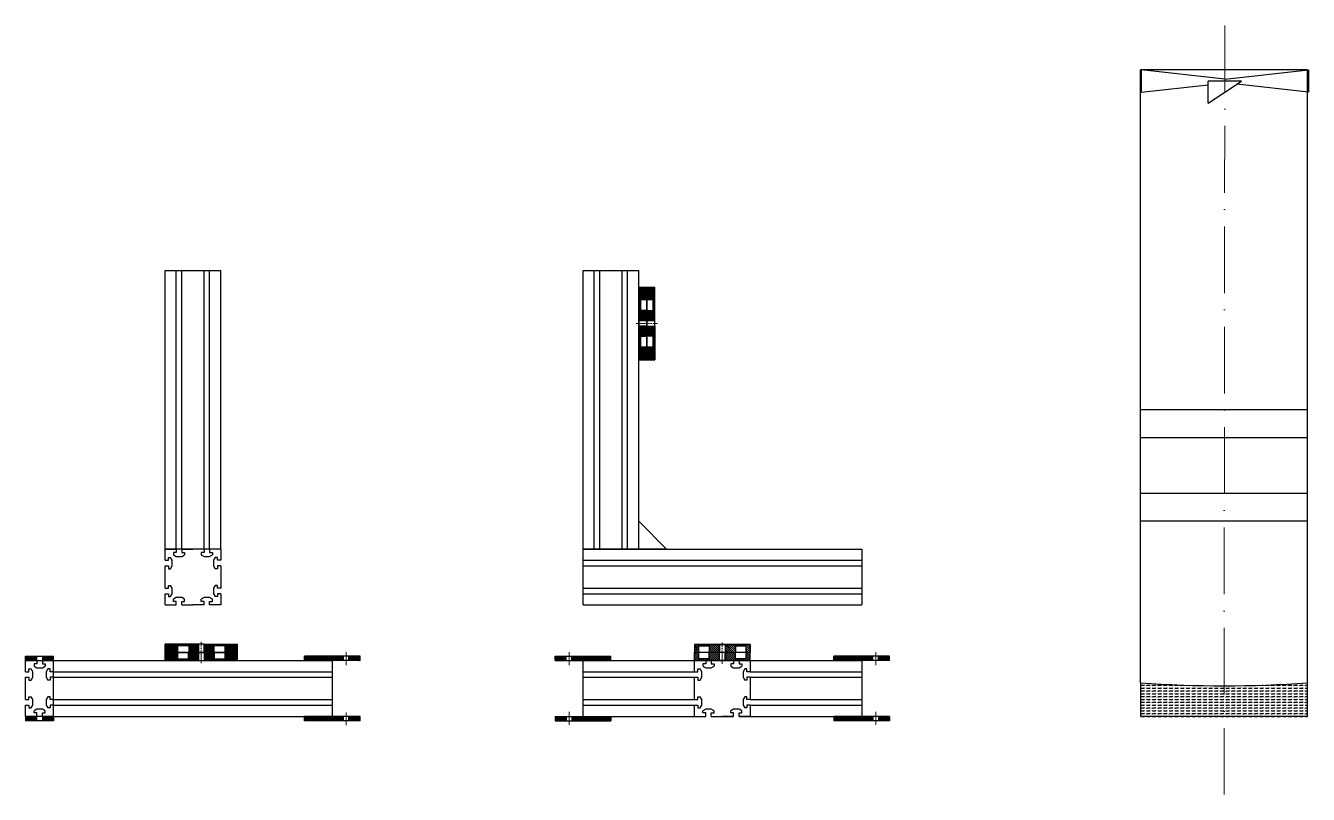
# Model space of a CAD drawing. Header units: millimetres. Extents: x 0 to 2301, y -140 to 1239.
import ezdxf

# ---------------------------------------------------------------- set-up
doc = ezdxf.new("R2010")
doc.units = ezdxf.units.MM
doc.linetypes.add('ACAD_ISO04W100', pattern=[30, 24, -3, 0, -3])
doc.linetypes.add('ACAD_ISO10W100', pattern=[18, 12, -3, 0, -3])
doc.layers.get('0').update_dxf_attribs({"lineweight": 25, "true_color": 0xffffff})
doc.layers.add('Montierung_TubusHalterung', color=18, linetype='Continuous', lineweight=25, true_color=0x000000)
doc.layers.add('Standfüße', color=18, linetype='Continuous', lineweight=25, true_color=0x000000)

# ---------------------------------------------------------------- blocks, each defined once
blk = doc.blocks.new('Standfußplatte')
at = {"layer": 'Standfüße', "lineweight": 13}
h = blk.add_hatch(dxfattribs=at)
h.set_pattern_fill('ANSI31', color=256, scale=0.3, style=0, pattern_type=0)
h.paths.add_polyline_path([(-25, 0), (-6, 0), (-6, 8), (-25, 8)], flags=0)
h = blk.add_hatch(dxfattribs=at)
h.set_pattern_fill('ANSI31', color=256, scale=0.3, style=0, pattern_type=0)
h.paths.add_polyline_path([(6, 0), (25, 0), (25, 8), (6, 8)], flags=0)
at = {"layer": 'Standfüße'}
for p, q in [((-25, 0), (-25, 8)), ((-25, 8), (-6, 8)), ((-25, 0), (-6, 0)), ((-6, 8), (6, 8)), ((-6, 0), (6, 0)), ((-5, 0), (-5, 8)), ((3, 8), (3, 8)), ((5, 8), (5, 0)), ((6, 8), (25, 8)), ((6, 0), (25, 0)), ((25, 0), (25, 8))]:
    blk.add_line(p, q, dxfattribs=at)
at = {"layer": 'Standfüße', "lineweight": 13}
for p, q in [((-6, 8), (-6, 0)), ((6, 8), (6, 0))]:
    blk.add_line(p, q, dxfattribs=at)
blk = doc.blocks.new('Standfuß_Seite')
at = {"layer": 'Standfüße', "lineweight": 13}
h = blk.add_hatch(dxfattribs=at)
h.set_pattern_fill('ANSI31', color=256, scale=0.3, style=0, pattern_type=0)
h.paths.add_polyline_path([(50, 8), (0, 8), (0, 0), (50, 0), (69, 0), (69, 8)], flags=0)
h = blk.add_hatch(dxfattribs=at)
h.set_pattern_fill('ANSI31', color=256, scale=0.3, style=0, pattern_type=0)
h.paths.add_polyline_path([(100, 8), (81, 8), (81, 0), (100, 0)], flags=0)
at = {"layer": 'Montierung_TubusHalterung', "linetype": 'ACAD_ISO04W100', "lineweight": 13}
blk.add_line((75, -8), (75, 15), dxfattribs=at)
at = {"layer": 'Standfüße'}
for p, q in [((50, 8), (0, 8)), ((0, 0), (0, 8)), ((69, 8), (50, 8)), ((81, 8), (69, 8)), ((70, 0), (70, 7.9)), ((80, 0), (80, 8)), ((100, 8), (81, 8)), ((100, 0), (100, 8)), ((50, 0), (0, 0)), ((69, 0), (50, 0)), ((81, 0), (69, 0)), ((100, 0), (81, 0))]:
    blk.add_line(p, q, dxfattribs=at)
at = {"layer": 'Standfüße', "lineweight": 13}
for p, q in [((69, 0), (69, 8)), ((81, 0), (81, 8))]:
    blk.add_line(p, q, dxfattribs=at)
blk = doc.blocks.new('Profil')
for p, q in [((-50, -140), (-50, -40)), ((-50, -40), (450, -40)), ((450, -40), (450, -140)), ((-50, -60), (450, -60)), ((-50, -70), (450, -70)), ((-50, -110), (450, -110)), ((-50, -120), (450, -120)), ((-50, -140), (450, -140))]:
    blk.add_line(p, q)
blk = doc.blocks.new('Nut')
for p, q in [((-10, 13), (-15, 10)), ((-15, 6), (-15, 10)), ((-15, 10), (-15, 10)), ((-10, 6), (-15, 6)), ((0, 13), (-10, 13)), ((-10, 0), (-10, 6)), ((5, 10), (0, 13)), ((0, 6), (5, 6)), ((0, 0), (0, 6)), ((5, 6), (5, 10))]:
    blk.add_line(p, q)
blk = doc.blocks.new('Hälfte')
for p, q in [((-50, -20), (-50, 0)), ((-50, 0), (-30, 0)), ((-20, 0), (0, 0)), ((-50, -70), (-50, -30)), ((-50, -100), (-50, -80)), ((-50, -100), (-30, -100)), ((-20, -100), (0, -100))]:
    blk.add_line(p, q)
for p, rotation in [((-30, 0), 180), ((-50, -30), 270), ((-50, -80), 270)]:
    blk.add_blockref('Nut', p, dxfattribs=dict(rotation=rotation))
blk.add_blockref('Nut', (-20, -100))
blk = doc.blocks.new('Ganz_Stirn')
at = {"layer": 'Montierung_TubusHalterung'}
blk.add_blockref('Hälfte', (50, 100), dxfattribs=at)
at = {"layer": 'Montierung_TubusHalterung', "rotation": 180}
blk.add_blockref('Hälfte', (50, 0), dxfattribs=at)
blk = doc.blocks.new('Lagerhalterung_Oben')
at = {"layer": 'Montierung_TubusHalterung', "lineweight": 13}
h = blk.add_hatch(dxfattribs=at)
h.set_pattern_fill('ANSI31', color=256, scale=0.4, style=0, pattern_type=0)
h.paths.add_polyline_path([(60, 14.5), (60, 0), (59, 0), (42.5, 0), (42.5, 11.5), (22.5, 11.5), (22.5, 0), (0, 0), (0, 14.5), (22.5, 14.5), (42.5, 14.5), (59, 14.5)], flags=0)
h = blk.add_hatch(dxfattribs=at)
h.set_pattern_fill('ANSI31', color=256, scale=0.4, angle=180, style=0, pattern_type=0)
h.paths.add_polyline_path([(70, 14.5), (70, 0), (71, 0), (87.5, 0), (87.5, 11.5), (107.5, 11.5), (107.5, 0), (130, 0), (130, 14.5), (107.5, 14.5), (87.5, 14.5), (71, 14.5)], flags=0)
at = {"layer": 'Montierung_TubusHalterung'}
for p, q in [((22.5, 14.5), (0, 14.5)), ((0, 0), (0, 14.5)), ((0, 0), (22.5, 0)), ((42.5, 14.5), (22.5, 14.5)), ((22.5, 11.5), (22.5, 0)), ((42.5, 11.5), (22.5, 11.5)), ((22.5, 0), (42.5, 0)), ((59, 14.5), (42.5, 14.5)), ((42.5, 11.5), (42.5, 0)), ((42.5, 0), (59, 0)), ((60, 14.5), (59, 14.5)), ((59, 0), (60, 0)), ((70, 14.5), (60, 14.5)), ((60, 14.5), (60, 0)), ((60, 0), (70, 0)), ((60, 0), (60, 0)), ((70, 14.5), (70, 14.5)), ((70, 14.5), (130, 14.5)), ((70, 0), (70, 14.5)), ((70, 0), (70, 0)), ((70, 0), (70, 0)), ((70, 0), (87.5, 0)), ((87.5, 11.5), (87.5, 0)), ((87.5, 11.5), (87.5, 11.5)), ((107.5, 11.5), (87.5, 11.5)), ((87.5, 0), (107.5, 0)), ((107.5, 11.5), (107.5, 0)), ((107.5, 11.5), (107.5, 11.5)), ((107.5, 0), (130, 0)), ((107.5, 0), (107.5, 0)), ((107.5, 0), (107.5, 0)), ((107.5, 0), (107.5, 0)), ((107.5, 0), (107.5, 0)), ((130, 0), (130, 14.5))]:
    blk.add_line(p, q, dxfattribs=at)
at = {"layer": 'Montierung_TubusHalterung', "lineweight": 13}
for p, q in [((59, 14.5), (59, 14.5)), ((59, 14.5), (59, 0)), ((71, 0), (71, 14.5))]:
    blk.add_line(p, q, dxfattribs=at)
blk = doc.blocks.new('Lagerhalterug_Unten')
at = {"layer": 'Montierung_TubusHalterung', "lineweight": 13}
h = blk.add_hatch(dxfattribs=at)
h.set_pattern_fill('ANSI31', color=256, scale=0.4, style=0, pattern_type=0)
h.paths.add_polyline_path([(-107.5, 0), (-88.5, 0), (-71, 0), (-70, 0), (-70, 14.5), (-71, 14.5), (-88.5, 14.5), (-88.5, 3), (-107.5, 3), (-107.5, 14.5), (-130, 14.5), (-130, 0)], flags=0)
h = blk.add_hatch(dxfattribs=at)
h.set_pattern_fill('ANSI31', color=256, scale=0.4, style=0, pattern_type=0)
h.paths.add_polyline_path([(-41.5, 0), (-22.5, 0), (0, 0), (0, 14.5), (-22.5, 14.5), (-22.5, 3), (-41.5, 3), (-41.5, 14.5), (-60, 14.5), (-60, 0)], flags=0)
at = {"layer": 'Montierung_TubusHalterung'}
for p, q in [((-107.5, 14.5), (-130, 14.5)), ((-130, 0), (-130, 14.5)), ((-130, 0), (-107.5, 0)), ((-88.5, 14.5), (-107.5, 14.5)), ((-107.5, 14.5), (-107.5, 3)), ((-107.5, 3), (-88.5, 3)), ((-107.5, 0), (-88.5, 0)), ((-71, 14.5), (-88.5, 14.5)), ((-88.5, 14.5), (-88.5, 3)), ((-88.5, 0), (-71, 0)), ((-70, 14.5), (-71, 14.5)), ((-71, 0), (-70, 0)), ((-60, 14.5), (-70, 14.5)), ((-70, 14.5), (-70, 0)), ((-70, 0), (-60, 0)), ((-60, 14.5), (-60, 14.5)), ((-41.5, 14.5), (-60, 14.5)), ((-60, 14.5), (-60, 0)), ((-60, 14.5), (-60, 14.5)), ((-60, 0), (-41.5, 0)), ((-22.5, 14.5), (-41.5, 14.5)), ((-41.5, 14.5), (-41.5, 3)), ((-41.5, 3), (-22.5, 3)), ((-41.5, 0), (-22.5, 0)), ((0, 14.5), (-22.5, 14.5)), ((-22.5, 14.5), (-22.5, 3)), ((-22.5, 3), (-22.5, 3)), ((-22.5, 0), (0, 0)), ((-22.5, 0), (-22.5, 0)), ((0, 0), (0, 14.5))]:
    blk.add_line(p, q, dxfattribs=at)
at = {"layer": 'Montierung_TubusHalterung', "lineweight": 13}
for p, q in [((-71, 14.5), (-71, 0)), ((-71, 0), (-71, 0)), ((-71, 0), (-71, 0)), ((-59, 0), (-59, 14.5)), ((-59, 14.5), (-59, 14.5)), ((-59, 0), (-59, 0))]:
    blk.add_line(p, q, dxfattribs=at)
blk = doc.blocks.new('ohne-linien')
for p, q in [((-50, -140), (-50, -40)), ((-50, -40), (170, -40)), ((180, -40), (220, -40)), ((230, -40), (450, -40)), ((450, -40), (450, -140)), ((-50, -60), (150, -60)), ((150, -60), (150, -60)), ((156, -60), (156, -60)), ((250, -60), (450, -60)), ((-50, -70), (150, -70)), ((250, -70), (450, -70)), ((-50, -110), (150, -110)), ((250, -110), (450, -110)), ((-50, -120), (150, -120)), ((250, -120), (450, -120)), ((-50, -140), (170, -140)), ((180, -140), (220, -140)), ((230, -140), (450, -140))]:
    blk.add_line(p, q)
blk = doc.blocks.new('Dreieck')
at = {"layer": 'Montierung_TubusHalterung'}
for p, q in [((0, 50), (50, 0)), ((0, 0), (0, 50)), ((50, 0), (0, 0))]:
    blk.add_line(p, q, dxfattribs=at)
blk = doc.blocks.new('Lagerhalterung_Stirn')
at = {"layer": 'Montierung_TubusHalterung', "lineweight": 13}
h = blk.add_hatch(dxfattribs=at)
h.set_pattern_fill('ANSI31', color=256, scale=0.8, style=0, pattern_type=0)
h.paths.add_polyline_path([(45, 0), (45, 14.5), (26.5, 14.5), (26.5, 3), (7.5, 3), (7.5, 14.5), (0, 14.5), (0, 0)], flags=0)
h = blk.add_hatch(dxfattribs=at)
h.set_pattern_fill('ANSI31', color=256, scale=0.8, angle=180, style=0, pattern_type=0)
h.paths.add_polyline_path([(55, 0), (55, 14.5), (73.5, 14.5), (73.5, 3), (92.5, 3), (92.5, 14.5), (100, 14.5), (100, 0)], flags=0)
at = {"layer": 'Montierung_TubusHalterung'}
for p, q in [((7.5, 14.5), (0, 14.5)), ((0, 0), (0, 14.5)), ((0, 0), (100, 0)), ((45, 0), (0, 0)), ((0, 0), (0, 0)), ((0, 0), (100, 0)), ((26.5, 14.5), (7.5, 14.5)), ((7.5, 3), (7.5, 14.5)), ((26.5, 3), (7.5, 3)), ((45, 14.5), (26.5, 14.5)), ((26.5, 3), (26.5, 14.5)), ((55, 14.5), (45, 14.5)), ((45, 0), (45, 14.5)), ((55, 0), (45, 0)), ((100, 14.5), (55, 14.5)), ((55, 0), (55, 14.5)), ((100, 0), (55, 0)), ((73.5, 3), (73.5, 14.5)), ((92.5, 3), (73.5, 3)), ((92.5, 3), (92.5, 14.5)), ((100, 0), (100, 14.5)), ((100, 0), (100, 0))]:
    blk.add_line(p, q, dxfattribs=at)
at = {"layer": 'Montierung_TubusHalterung', "lineweight": 13}
for p, q in [((44, 0), (44, 14.5)), ((56, 0), (56, 14.5))]:
    blk.add_line(p, q, dxfattribs=at)
blk = doc.blocks.new('Lagerhalterung_Stirn_Oben')
at = {"layer": 'Montierung_TubusHalterung'}
blk.add_blockref('Lagerhalterung_Stirn', (-0.2, -14.7), dxfattribs=at)
blk = doc.blocks.new('Standfuß_2')
at = {"layer": 'Montierung_TubusHalterung'}
h = blk.add_hatch(dxfattribs=at)
h.set_pattern_fill('ANSI31', color=256, scale=0.3, style=0, pattern_type=0)
h.paths.add_polyline_path([(50, 0), (0, 0), (0, 8), (50, 8), (69, 8), (70, 8), (70, 0), (69, 0)], flags=0)
h = blk.add_hatch(dxfattribs=at)
h.set_pattern_fill('ANSI31', color=256, scale=0.3, style=0, pattern_type=0)
h.paths.add_polyline_path([(100, 0), (81, 0), (80, 0), (80, 8), (81, 8), (100, 8)], flags=0)
at = {"layer": 'Montierung_TubusHalterung', "linetype": 'ACAD_ISO04W100', "lineweight": 13}
blk.add_line((75, -8), (75, 15), dxfattribs=at)
at = {"layer": 'Standfüße'}
for p, q in [((50, 8), (0, 8)), ((0, 0), (0, 8)), ((69, 8), (50, 8)), ((70, 8), (69, 8)), ((80, 8), (70, 8)), ((70, 0), (70, 8)), ((70, 8), (70, 8)), ((81, 8), (80, 8)), ((80, 0), (80, 8)), ((100, 8), (81, 8)), ((100, 0), (100, 8)), ((50, 0), (0, 0)), ((69, 0), (50, 0)), ((70, 0), (69, 0)), ((80, 0), (70, 0)), ((81, 0), (80, 0)), ((100, 0), (81, 0))]:
    blk.add_line(p, q, dxfattribs=at)
blk = doc.blocks.new('Fangspiegelhalterung')
at = {"layer": 'Montierung_TubusHalterung'}
for p, q in [((30, 30), (-30, -10)), ((30, 30), (30, -10)), ((-150, -30), (-150, 10)), ((-150, 10), (-21.4, -4.3)), ((150, 10), (30, -3.3)), ((150, -30), (150, 10)), ((0, -13.3), (-150, -30)), ((-30, -10), (30, -10)), ((0, -13.3), (150, -30))]:
    blk.add_line(p, q, dxfattribs=at)

msp = doc.modelspace()

# ---------------------------------------------------------------- hatches: boundary and pattern name
at = {"layer": 'Montierung_TubusHalterung'}
h = msp.add_hatch(dxfattribs=at)
h.set_pattern_fill('FLEX', color=256, scale=0.8, style=0)
edge = h.paths.add_edge_path(flags=0)
edge.add_arc((2150, 2205.1), 2150.3, 266, 270.0051)
edge.add_arc((2150, 2205.1), 2150.3, 270.0051, 274)
edge.add_line((2300, 60), (2300, 0))
edge.add_line((2300, 0), (2150.1, 0))
edge.add_line((2150.1, 0), (2000, 0))
edge.add_line((2000, 0), (2000, 60))

# ---------------------------------------------------------------- linework, layer by layer
at = {"layer": 'Montierung_TubusHalterung', "linetype": 'ACAD_ISO10W100', "lineweight": 13, "ltscale": 10}
msp.add_line((2151.4, 1239.5), (2150, -140), dxfattribs=at)
at = {"layer": 'Montierung_TubusHalterung'}
for p, q in [((2300, 1160), (2000, 1160)), ((2000, 60), (2000, 1160)), ((2300, 550), (2000, 550)), ((2300, 500), (2000, 500)), ((2300, 400), (2000, 400)), ((2300, 350), (2000, 350)), ((2000, 60), (2000, 0)), ((2000, 60), (2000, 60)), ((2300, 0), (2300, 60)), ((2300, 60), (2300, 60)), ((2300, 0), (2000, 0))]:
    msp.add_line(p, q, dxfattribs=at)
at = {"layer": 'Montierung_TubusHalterung', "lineweight": 30}
msp.add_line((2300, 60), (2300, 1160), dxfattribs=at)
at = {"layer": 'Montierung_TubusHalterung', "linetype": 'ACAD_ISO04W100', "lineweight": 13}
for p, q in [((1095.3, 705), (1133.7, 705)), ((315, 95.3), (315, 133.7)), ((1249.8, 94.1), (1249.8, 132.5))]:
    msp.add_line(p, q, dxfattribs=at)
at = {"layer": 'Montierung_TubusHalterung'}
msp.add_arc((2150, 2205.1), 2150.3, 266, 274, dxfattribs=at)

# ---------------------------------------------------------------- block references
at = {"rotation": 90}
msp.add_blockref('Profil', (210, 350), dxfattribs=at)
for name, p in [('Hälfte', (50, 100)), ('Profil', (100, 140))]:
    msp.add_blockref(name, p)
at = {"layer": 'Montierung_TubusHalterung'}
for name, p, rotation in [('Fangspiegelhalterung', (2151.3, 1130.1), 180), ('Profil', (960, 350), 90.00000000000001), ('Lagerhalterug_Unten', (1100, 640), 270), ('Lagerhalterung_Oben', (1114.5, 770), 270), ('Ganz_Stirn', (350, 300), 180), ('Nut', (50, 80), 90), ('Nut', (50, 30), 90), ('Standfuß_Seite', (1050, 0), 180)]:
    msp.add_blockref(name, p, dxfattribs=dict(at, rotation=rotation))
for name, p in [('Dreieck', (1100, 300)), ('Profil', (1050, 340)), ('Lagerhalterung_Oben', (250, 114.8)), ('Lagerhalterug_Unten', (380, 100)), ('Standfuß_2', (500, 100)), ('ohne-linien', (1050, 140)), ('Lagerhalterung_Stirn', (1200, 100)), ('Ganz_Stirn', (1200, 0)), ('Standfuß_2', (1450, 100))]:
    msp.add_blockref(name, p, dxfattribs=at)
at = {"layer": 'Montierung_TubusHalterung', "yscale": -1}
for name, p in [('Lagerhalterung_Stirn_Oben', (1200, 114.5)), ('Standfuß_Seite', (1450, 0))]:
    msp.add_blockref(name, p, dxfattribs=at)
at = {"layer": 'Montierung_TubusHalterung', "yscale": -1, "rotation": 180}
msp.add_blockref('Standfuß_2', (1050, 100), dxfattribs=at)
at = {"layer": 'Standfüße'}
for name, p in [('Standfußplatte', (25, 100)), ('Standfuß_Seite', (500, -8))]:
    msp.add_blockref(name, p, dxfattribs=at)
at = {"layer": 'Standfüße', "rotation": 180}
msp.add_blockref('Standfußplatte', (25, 0), dxfattribs=at)

doc.saveas('drawing.dxf')
